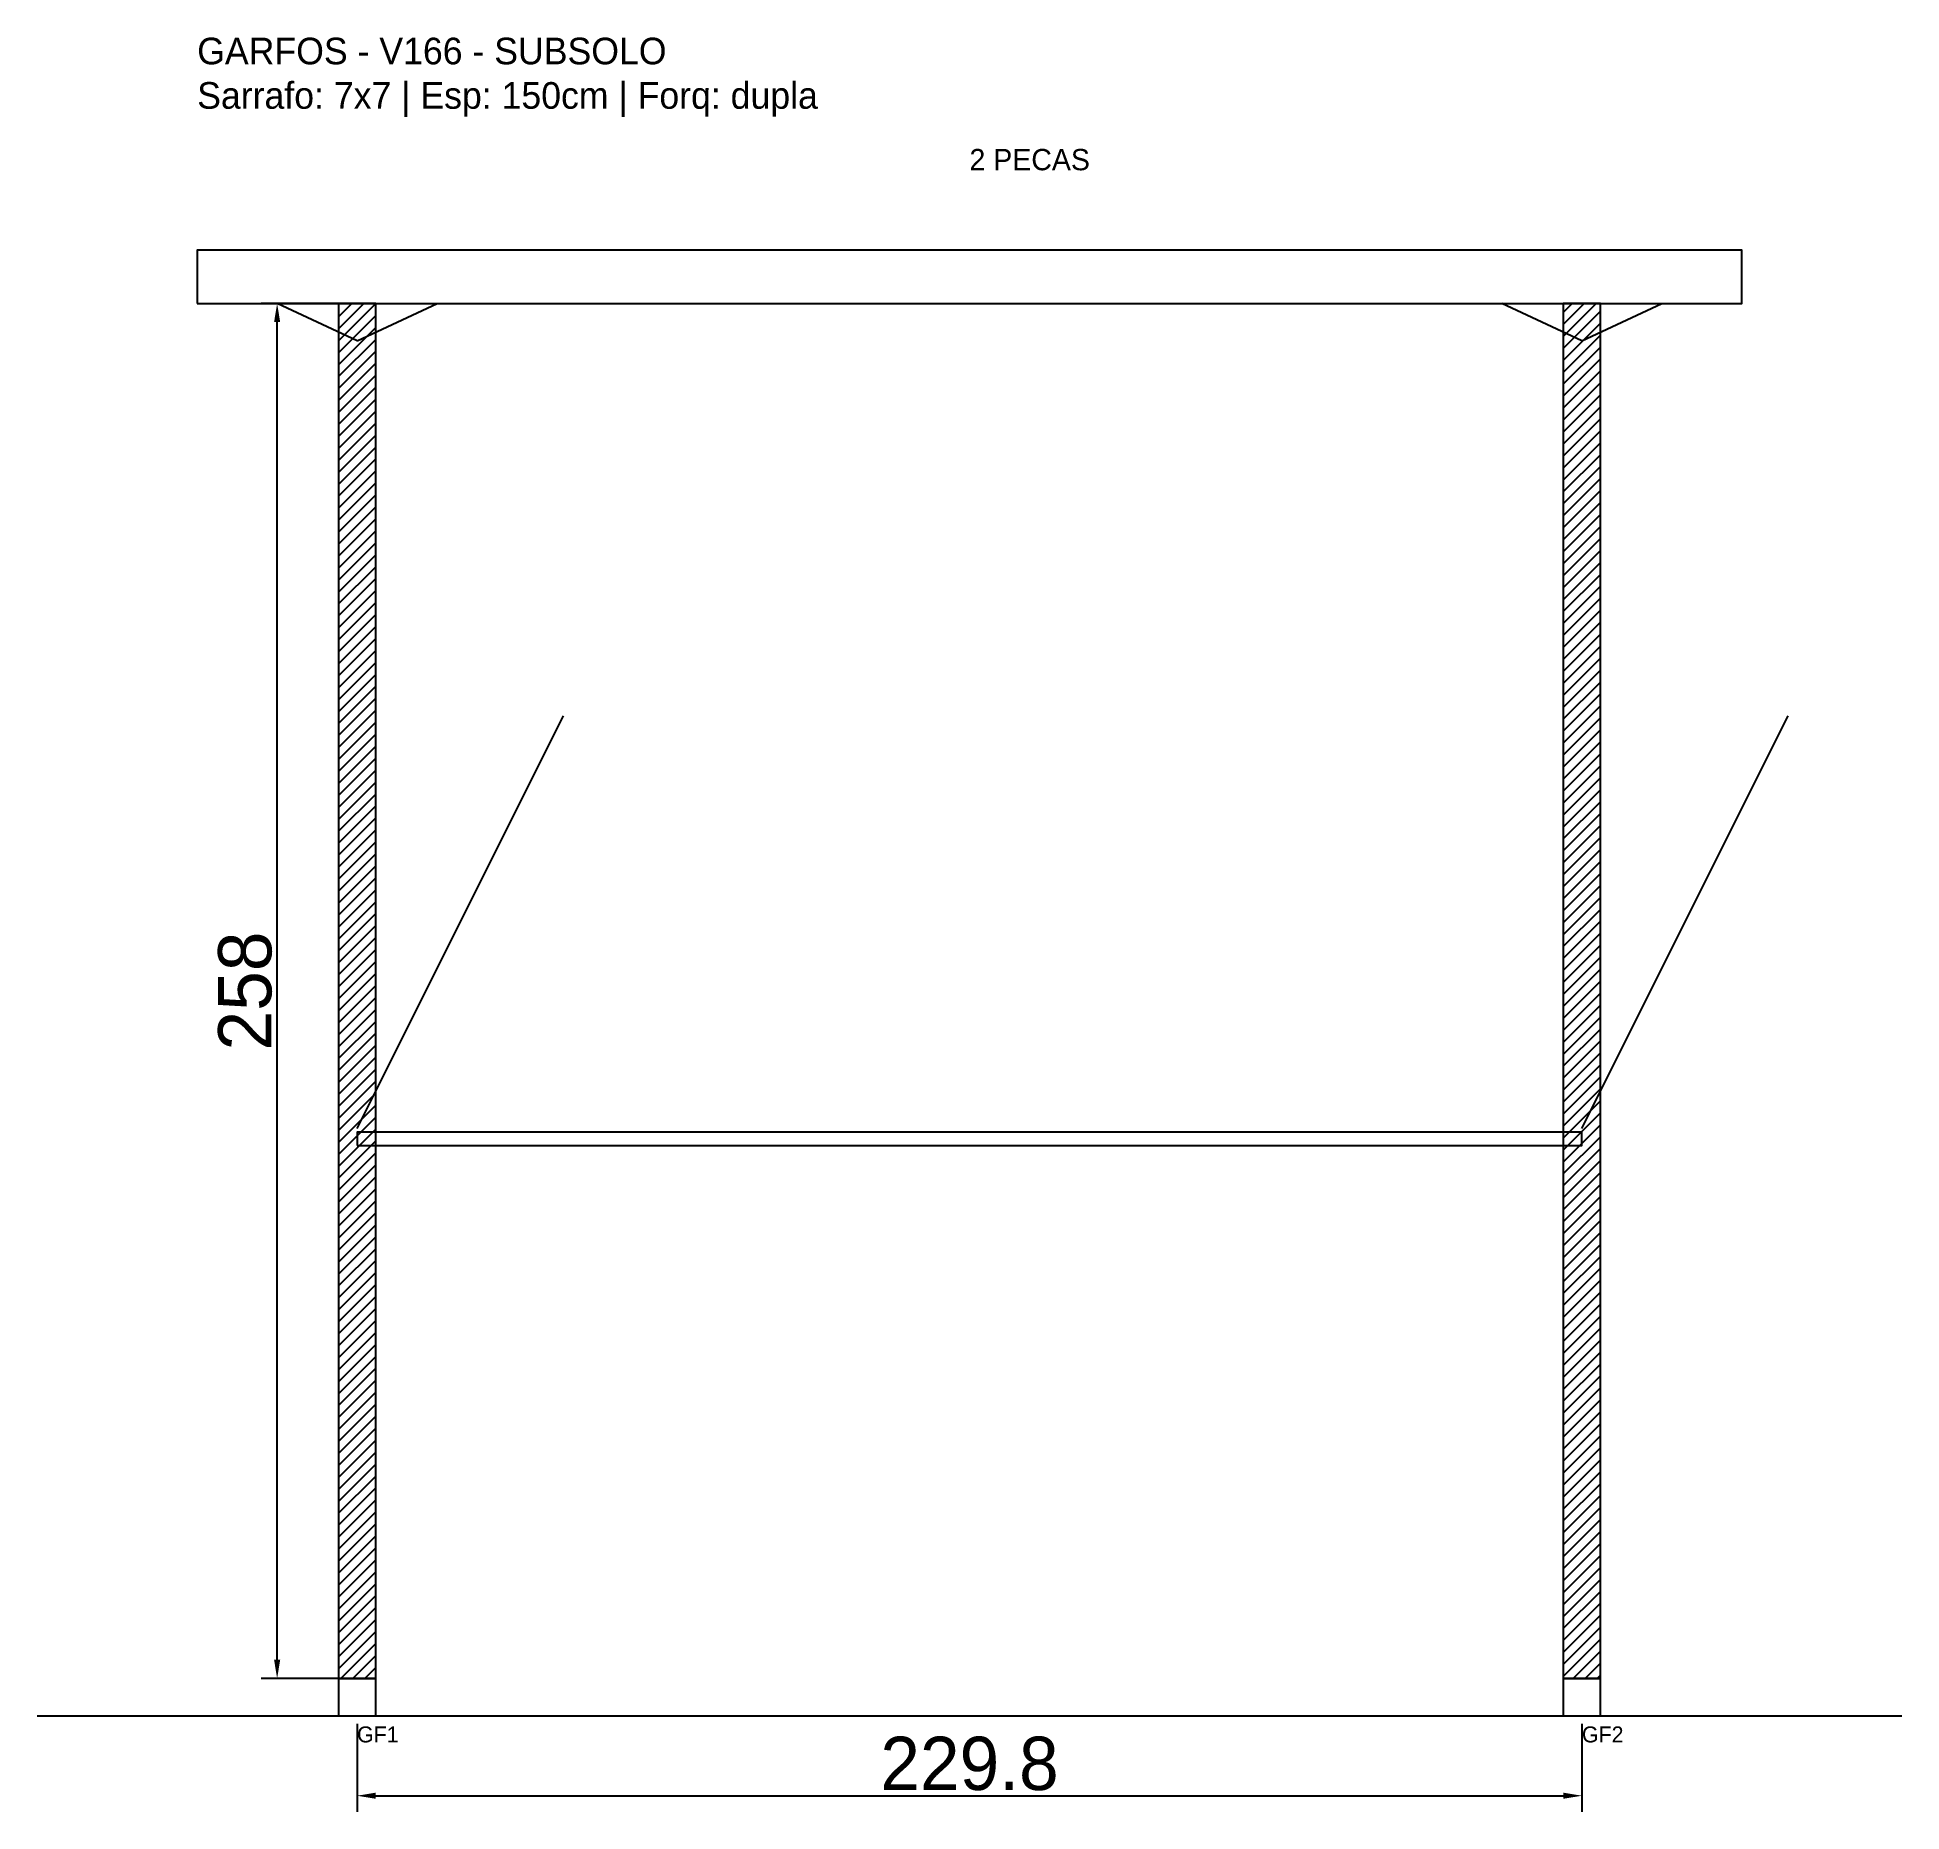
# Model space of a CAD drawing. Header units: metres. Extents: x -30 to 320, y -25 to 308.
import ezdxf

# ---------------------------------------------------------------- set-up
doc = ezdxf.new("R2010")
doc.units = ezdxf.units.M
for name, color, linetype in [('BARRA_ANCORAGEM', 1, 'Continuous'), ('COTA', 241, 'Continuous'), ('GARFOS OK', 3, 'Continuous'), ('NOME DA VIGA', 6, 'Continuous'), ('SARR_7x7', 40, 'Continuous'), ('TIRAS REESCORAMENTO', 252, 'Continuous'), ('VIGAS', 3, 'Continuous')]:
    doc.layers.add(name, color=color, linetype=linetype)
doc.dimstyles.new('EZ DXF', dxfattribs={"dimtxt": 10, "dimasz": 3.5, "dimexe": 3, "dimexo": 1.5, "dimgap": 1, "dimtad": 1, "dimdec": 1, "dimdsep": 46, "dimcen": 2.5, "dimazin": 3, "dimtfac": 1, "dimtmove": 0, "dimatfit": 3})

msp = doc.modelspace()

# ---------------------------------------------------------------- hatches: boundary and pattern name
at = {"layer": 'COTA'}
h = msp.add_hatch(dxfattribs=at)
h.set_pattern_fill('ANSI31', scale=0.5)
h.paths.add_polyline_path([(26.5, 0), (33.5, 0), (33.5, 258), (26.5, 258)])
h = msp.add_hatch(dxfattribs=at)
h.set_pattern_fill('ANSI31', scale=0.5)
h.paths.add_polyline_path([(256.305322, 0), (263.305322, 0), (263.305322, 258), (256.305322, 258)])

# ---------------------------------------------------------------- linework, layer by layer
at = {"layer": 'BARRA_ANCORAGEM'}
for p, q in [((30, 103.2), (68.7, 180.6)), ((259.805322, 103.2), (298.505322, 180.6))]:
    msp.add_line(p, q, dxfattribs=at)
at = {"layer": 'GARFOS OK'}
for p, q in [((30, 251), (15, 258)), ((15, 258), (45, 258)), ((30, 251), (45, 258)), ((259.805322, 251), (244.805322, 258)), ((244.805322, 258), (274.805322, 258)), ((259.805322, 251), (274.805322, 258))]:
    msp.add_line(p, q, dxfattribs=at)
at = {"layer": 'GARFOS OK', "linetype": 'CONTINUOUS'}
msp.add_line((-30, -7), (319.805322, -7), dxfattribs=at)
at = {"layer": 'GARFOS OK'}
for points in [[(26.5, 0), (33.5, 0), (33.5, 258), (26.5, 258), (26.5, 0)], [(256.305322, 0), (263.305322, 0), (263.305322, 258), (256.305322, 258), (256.305322, 0)]]:
    msp.add_lwpolyline(points, dxfattribs=at)
at = {"layer": 'SARR_7x7'}
for points in [[(26.5, -7), (33.5, -7), (33.5, 0), (26.5, 0), (26.5, -7)], [(256.305322, -7), (263.305322, -7), (263.305322, 0), (256.305322, 0), (256.305322, -7)]]:
    msp.add_lwpolyline(points, dxfattribs=at)
at = {"layer": 'TIRAS REESCORAMENTO'}
msp.add_lwpolyline([(30, 100), (259.805322, 100), (259.805322, 102.5), (30, 102.5), (30, 100)], dxfattribs=at)
at = {"layer": 'VIGAS'}
msp.add_lwpolyline([(0, 258), (289.805322, 258), (289.805322, 268), (0, 268), (0, 258)], dxfattribs=at)

# ---------------------------------------------------------------- texts
at = {"layer": 'NOME DA VIGA'}
for s, height, p in [('2 PECAS', 4, (144.902661, 283)), ('GF1', 3, (30, -12)), ('GF2', 3, (259.805322, -12))]:
    msp.add_text(s, height=height, dxfattribs=at).set_placement(p)
at = {"layer": 'NOME DA VIGA', "insert": (0, 293), "char_height": 5, "attachment_point": 7}
msp.add_mtext('GARFOS - V166 - SUBSOLO\\PSarrafo: 7x7 | Esp: 150cm | Forq: dupla', dxfattribs=at)

# ---------------------------------------------------------------- dimensions: what is measured, and where the dimension line sits
at = {"layer": 'COTA'}
msp.add_linear_dim(base=(15, 0), p1=(30, 0), p2=(30, 258), angle=90, dimstyle='EZ DXF', dxfattribs=at).render()
msp.add_linear_dim(base=(30, -22), p1=(30, -7), p2=(259.805322, -7), dimstyle='EZ DXF', dxfattribs=at).render()

doc.saveas('drawing.dxf')
